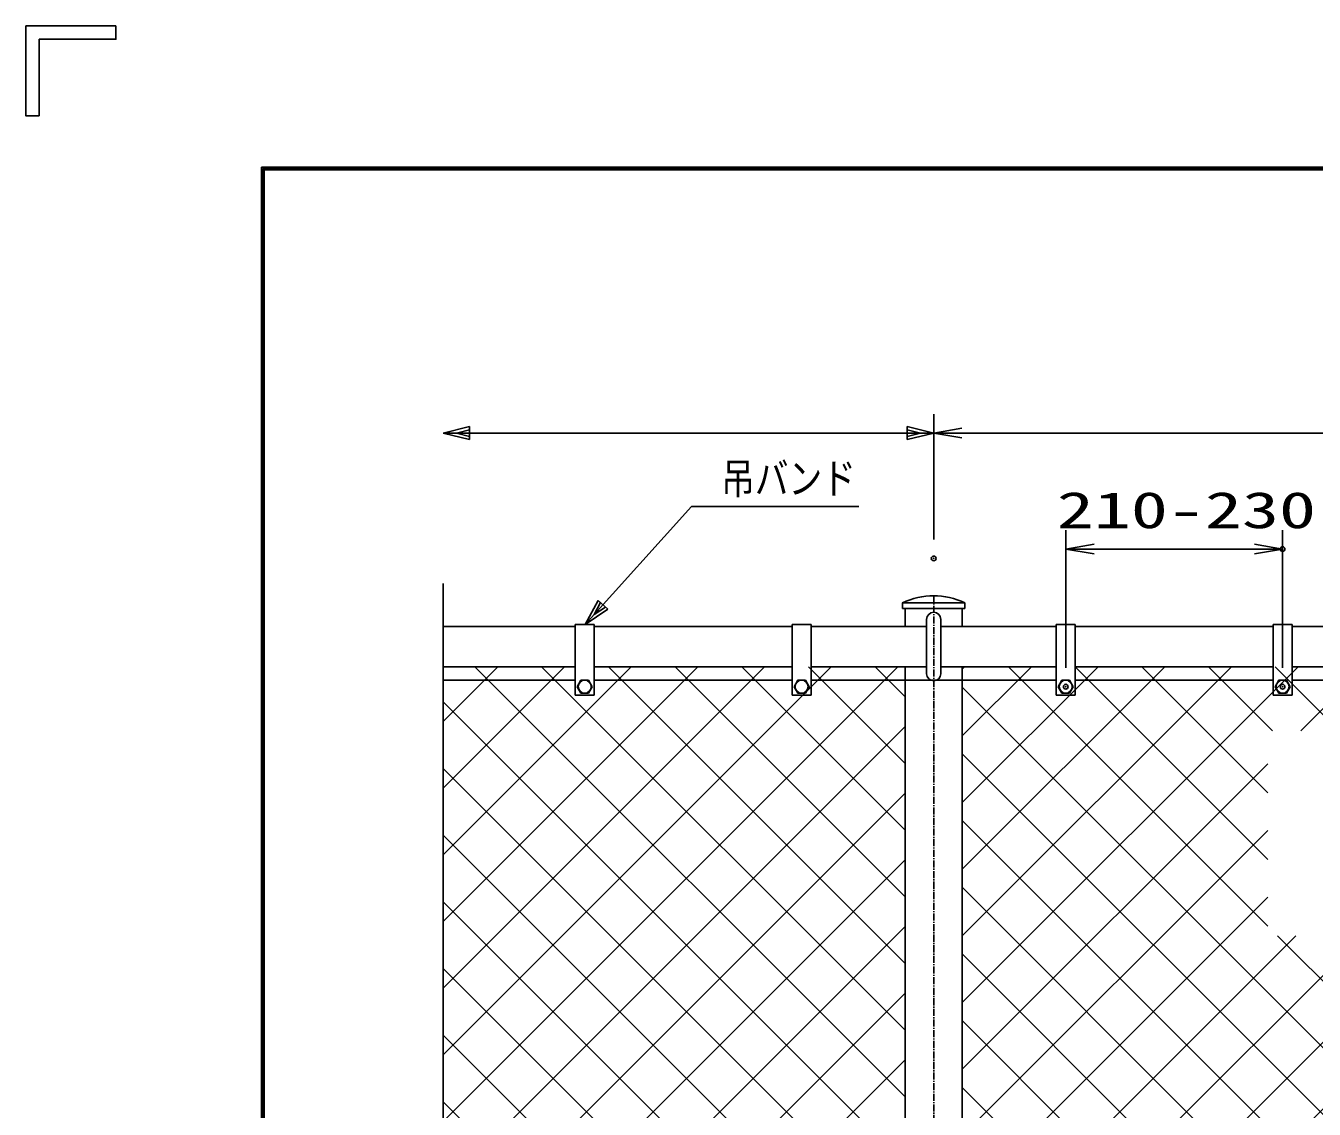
# Model space of a CAD drawing. Units: millimetres, scale not verified. Extents: x -2950 to 2950, y -2100 to 2100.
# Drawn here: x -2950 to -1584, y 951 to 2100 of the extents above; entities that cross this region are included whole.
import ezdxf
from ezdxf.enums import TextEntityAlignment as Align

# ---------------------------------------------------------------- set-up
doc = ezdxf.new("R2010")
doc.units = ezdxf.units.MM
doc.header["$LTSCALE"] = 10
doc.header["$PDMODE"] = 32
doc.header["$PDSIZE"] = 5
doc.linetypes.add('USER1', pattern=[1.125, 0.75, -0.125, 0.125, -0.125])
for name, color, linetype, lineweight in [('0-1_1', 7, 'Continuous', 25), ('0-2_0', 7, 'Continuous', 25), ('0-3_2', 7, 'Continuous', 25), ('0-4_EXTCNT-L', 2, 'Continuous', 25), ('0-6_WAKU', 7, 'Continuous', 25)]:
    doc.layers.add(name, color=color, linetype=linetype, lineweight=lineweight)
doc.layers.add('0-5_DEFPOINTS', color=7, linetype='Continuous')
doc.styles.add('ＭＳ ゴシック', font='')
doc.styles.get('ＭＳ ゴシック').set_extended_font_data('MS Gothic')

# ---------------------------------------------------------------- blocks, each defined once
blk = doc.blocks.new('DARROWS')
at = {"layer": '0-2_0', "color": 2}
blk.add_line((0, 0), (-9.991, 0), dxfattribs=at)
blk.add_lwpolyline([(-10, -1.667), (0, 0), (-10, 1.667)], dxfattribs=at)
blk = doc.blocks.new('X98')
at = {"layer": '0-2_0', "color": 4}
for p, q in [((8734.6, 29240.7), (13556.2, 34062.3)), ((8734.6, 29947.8), (12849.1, 34062.3)), ((8734.6, 30654.9), (12142, 34062.3)), ((8734.6, 31362), (11434.9, 34062.3)), ((8734.6, 32069.2), (10727.8, 34062.3)), ((8734.6, 32776.3), (10020.6, 34062.3)), ((8734.6, 33483.4), (9313.5, 34062.3)), ((13631.6, 29501.9), (9071.2, 34062.3)), ((13631.6, 30209), (9778.3, 34062.3)), ((13631.6, 30916.1), (10485.4, 34062.3)), ((13631.6, 31623.2), (11192.6, 34062.3)), ((13631.6, 32330.3), (11899.7, 34062.3)), ((13631.6, 33037.4), (12606.8, 34062.3)), ((13631.6, 33744.5), (13313.9, 34062.3)), ((13631.6, 28794.8), (8734.6, 33691.8)), ((8734.6, 28533.6), (13631.6, 33430.6)), ((13631.6, 28087.7), (8734.6, 32984.7)), ((8734.6, 27826.5), (13631.6, 32723.5)), ((13631.6, 27380.6), (8734.6, 32277.6)), ((8734.6, 27119.4), (13631.6, 32016.4)), ((13631.6, 26673.5), (8734.6, 31570.5)), ((8734.6, 26412.3), (13631.6, 31309.3)), ((13631.6, 25966.3), (8734.6, 30863.3)), ((8734.6, 25705.2), (13631.6, 30602.2)), ((13631.6, 25259.2), (8734.6, 30156.2)), ((8734.6, 24998.1), (13631.6, 29895.1)), ((13631.6, 24552.1), (8734.6, 29449.1)), ((8734.6, 24291), (13631.6, 29188)), ((13631.6, 23845), (8734.6, 28742)), ((8734.6, 23583.9), (13631.6, 28480.9)), ((13631.6, 23137.9), (8734.6, 28034.9)), ((8990.1, 23132.3), (13631.6, 27773.8)), ((12930.2, 23132.3), (8734.6, 27327.8)), ((9697.3, 23132.3), (13631.6, 27066.7)), ((12223.1, 23132.3), (8734.6, 26620.7)), ((10404.4, 23132.3), (13631.6, 26359.6)), ((11516, 23132.3), (8734.6, 25913.6)), ((11111.5, 23132.3), (13631.6, 25652.4)), ((10808.8, 23132.3), (8734.6, 25206.5)), ((11818.6, 23132.3), (13631.6, 24945.3)), ((10101.7, 23132.3), (8734.6, 24499.4)), ((12525.7, 23132.3), (13631.6, 24238.2)), ((9394.6, 23132.3), (8734.6, 23792.3)), ((13232.8, 23132.3), (13631.6, 23531.1))]:
    blk.add_line(p, q, dxfattribs=at)
blk = doc.blocks.new('X99')
at = {"layer": '0-2_0', "color": 4}
for p, q in [((14237.6, 23430), (24869.9, 34062.3)), ((14237.6, 30501.1), (17798.8, 34062.3)), ((14237.6, 31208.2), (17091.7, 34062.3)), ((14237.6, 31915.3), (16384.6, 34062.3)), ((14237.6, 32622.4), (15677.5, 34062.3)), ((14237.6, 33329.5), (14970.4, 34062.3)), ((14237.6, 34036.6), (14263.3, 34062.3)), ((14647, 23132.3), (25577, 34062.3)), ((17477.4, 31313), (14728.1, 34062.3)), ((17477.4, 32020.1), (15435.2, 34062.3)), ((17477.4, 32727.2), (16142.3, 34062.3)), ((17527.3, 33384.4), (16849.4, 34062.3)), ((18234.4, 33384.4), (17556.5, 34062.3)), ((17828, 33384.4), (18505.9, 34062.3)), ((18941.5, 33384.4), (18263.6, 34062.3)), ((18379.4, 28278.9), (24162.8, 34062.3)), ((18535.1, 33384.4), (19213, 34062.3)), ((19648.6, 33384.4), (18970.7, 34062.3)), ((19242.3, 33384.4), (19920.1, 34062.3)), ((20355.7, 33384.4), (19677.8, 34062.3)), ((19949.4, 33384.4), (20627.2, 34062.3)), ((21062.8, 33384.4), (20384.9, 34062.3)), ((20656.5, 33384.4), (21334.4, 34062.3)), ((25631.6, 29522.7), (21092.1, 34062.3)), ((21154.9, 31761.5), (23455.7, 34062.3)), ((21154.9, 32468.6), (22748.6, 34062.3)), ((21154.9, 33175.7), (22041.5, 34062.3)), ((25631.6, 30229.8), (21799.2, 34062.3)), ((25631.6, 30936.9), (22506.3, 34062.3)), ((25631.6, 31644), (23213.4, 34062.3)), ((25631.6, 32351.1), (23920.5, 34062.3)), ((25631.6, 33058.2), (24627.6, 34062.3)), ((25631.6, 33765.3), (25334.7, 34062.3)), ((22837.6, 25245.6), (14237.6, 33845.6)), ((15354.1, 23132.3), (25631.6, 33409.8)), ((25631.6, 28815.6), (21154.9, 33292.3)), ((22130.5, 25245.6), (14237.6, 33138.5)), ((14237.6, 29794), (17477.4, 33033.7)), ((16061.2, 23132.3), (25631.6, 32702.7)), ((25631.6, 28108.5), (21154.9, 32585.2)), ((18232.7, 28436.4), (14237.6, 32431.4)), ((14237.6, 29086.9), (17477.4, 32326.6)), ((16768.3, 23132.3), (25631.6, 31995.6)), ((25631.6, 27401.4), (21154.9, 31878.1)), ((17525.6, 28436.4), (14237.6, 31724.3)), ((14237.6, 28379.8), (17477.4, 31619.5)), ((17475.4, 23132.3), (25631.6, 31288.5)), ((14237.6, 26965.6), (18483, 31211)), ((14237.6, 27672.7), (17775.9, 31211)), ((16415.6, 28436.4), (19190.2, 31211)), ((17122.7, 28436.4), (19897.3, 31211)), ((23544.8, 25245.6), (17579.4, 31211)), ((17829.8, 28436.4), (20604.4, 31211)), ((24251.9, 25245.6), (18286.5, 31211)), ((24959, 25245.6), (18993.6, 31211)), ((25631.6, 25280.1), (19700.7, 31211)), ((25631.6, 25987.2), (20407.8, 31211)), ((25631.6, 26694.3), (21114.9, 31211)), ((16818.4, 28436.4), (14237.6, 31017.2)), ((18182.5, 23132.3), (25631.6, 30581.4)), ((16390.3, 28157.4), (14237.6, 30310.1)), ((21003, 25245.6), (25631.6, 29874.3)), ((20708.3, 23132.3), (14237.6, 29603)), ((21710.1, 25245.6), (25631.6, 29167.2)), ((20001.2, 23132.3), (14237.6, 28895.9)), ((22417.2, 25245.6), (25631.6, 28460.1)), ((14237.6, 26258.4), (16390.3, 28411.1)), ((21423.4, 25245.6), (18379.4, 28289.6)), ((19294.1, 23132.3), (14237.6, 28188.8)), ((23124.3, 25245.6), (25631.6, 27753)), ((14237.6, 24137.1), (17820.1, 27719.6)), ((14237.6, 24844.2), (17113, 27719.6)), ((14237.6, 25551.3), (16405.9, 27719.6)), ((21415.4, 23132.3), (16828.1, 27719.6)), ((20669.2, 24585.6), (17535.2, 27719.6)), ((20716.3, 25245.6), (18242.3, 27719.6)), ((18587, 23132.3), (14237.6, 27481.7)), ((23831.4, 25245.6), (25631.6, 27045.8)), ((17879.9, 23132.3), (14237.6, 26774.6)), ((24538.5, 25245.6), (25631.6, 26338.7)), ((17172.8, 23132.3), (14237.6, 26067.5)), ((25079.6, 25079.6), (25631.6, 25631.6)), ((16465.7, 23132.3), (14237.6, 25360.3)), ((25631.6, 24572.9), (25079.6, 25125)), ((18889.6, 23132.3), (20669.2, 24911.8)), ((23839.4, 23132.3), (25631.6, 24924.5)), ((15758.6, 23132.3), (14237.6, 24653.2)), ((19596.7, 23132.3), (21006.7, 24542.3)), ((20303.9, 23132.3), (21713.9, 24542.3)), ((22122.6, 23132.3), (20712.6, 24542.3)), ((21011, 23132.3), (22421, 24542.3)), ((22829.7, 23132.3), (21419.7, 24542.3)), ((21718.1, 23132.3), (23128.1, 24542.3)), ((23536.8, 23132.3), (22126.8, 24542.3)), ((22425.2, 23132.3), (23835.2, 24542.3)), ((24243.9, 23132.3), (22833.9, 24542.3)), ((23132.3, 23132.3), (24542.3, 24542.3)), ((24951, 23132.3), (23541, 24542.3)), ((25631.6, 23158.7), (24248.1, 24542.3)), ((25631.6, 23865.8), (24955.2, 24542.3)), ((24546.5, 23132.3), (25631.6, 24217.4)), ((15051.5, 23132.3), (14237.6, 23946.1)), ((25253.6, 23132.3), (25631.6, 23510.3)), ((14344.4, 23132.3), (14237.6, 23239))]:
    blk.add_line(p, q, dxfattribs=at)

msp = doc.modelspace()

# ---------------------------------------------------------------- linework, layer by layer
at = {"layer": '0-1_1', "color": 4}
for p, q in [((-2507.42, 1668.08), (-2479.42, 1675.08)), ((-2507.42, 1668.08), (-1987.42, 1668.08)), ((-2479.42, 1661.08), (-2507.42, 1668.08)), ((-2493.42, 1668.08), (-2479.42, 1671.58)), ((-2479.42, 1664.58), (-2493.42, 1668.08)), ((-2479.42, 1675.08), (-2479.42, 1661.08)), ((-2015.42, 1675.08), (-1987.42, 1668.08)), ((-2015.42, 1661.08), (-2015.42, 1675.08)), ((-2015.42, 1671.58), (-2001.42, 1668.08)), ((-2001.42, 1668.08), (-2015.42, 1664.58)), ((-1987.42, 1668.08), (-2015.42, 1661.08)), ((-2356.85, 1465.08), (-2244.21, 1590.08)), ((-2244.21, 1590.08), (-2066.77, 1590.08)), ((-2507.42, 1508.63), (-2507.42, 554.94)), ((-2356.85, 1465.08), (-2343.31, 1490.57)), ((-2343.31, 1490.57), (-2332.91, 1481.2)), ((-2332.91, 1481.2), (-2356.85, 1465.08)), ((-2347.48, 1475.48), (-2340.71, 1488.23)), ((-2335.51, 1483.54), (-2347.48, 1475.48))]:
    msp.add_line(p, q, dxfattribs=at)
at = {"layer": '0-1_1', "color": 4, "linetype": 'USER1'}
msp.add_line((-1987.42, 1496.08), (-1987.42, 18.08), dxfattribs=at)
at = {"layer": '0-1_1'}
for p, q in [((-1954.42, 1482.08), (-2020.42, 1482.08)), ((-2017.72, 1482.08), (-2017.72, 1463.08)), ((-1957.12, 1482.08), (-1957.12, 1463.08)), ((-1954.42, 1488.08), (-1954.42, 1482.08)), ((-2367.42, 1463.08), (-2507.42, 1463.08)), ((-2367.42, 1465.08), (-2367.42, 1390.08)), ((-2367.42, 1465.08), (-2347.42, 1465.08)), ((-2347.42, 1465.08), (-2347.42, 1390.08)), ((-2137.42, 1463.08), (-2347.42, 1463.08)), ((-2137.42, 1465.08), (-2137.42, 1390.08)), ((-2137.42, 1465.08), (-2117.42, 1465.08)), ((-2117.42, 1465.08), (-2117.42, 1390.08)), ((-2017.72, 1463.08), (-2117.42, 1463.08)), ((-1994.92, 1463.08), (-2017.72, 1463.08)), ((-1994.92, 1470.47), (-1994.92, 1412.8)), ((-1979.92, 1470.47), (-1979.92, 1412.8)), ((-1857.42, 1463.08), (-1979.92, 1463.08)), ((-1857.42, 1465.08), (-1857.42, 1390.08)), ((-1837.42, 1465.08), (-1857.42, 1465.08)), ((-1837.42, 1465.08), (-1837.42, 1390.08)), ((-1627.42, 1463.08), (-1837.42, 1463.08)), ((-1627.42, 1465.08), (-1627.42, 1390.08)), ((-1607.42, 1465.08), (-1627.42, 1465.08)), ((-1607.42, 1465.08), (-1607.42, 1390.08)), ((-1397.42, 1463.08), (-1607.42, 1463.08)), ((-2367.42, 1420.08), (-2507.42, 1420.08)), ((-2137.42, 1420.08), (-2347.42, 1420.08)), ((-2017.72, 1420.08), (-2117.42, 1420.08)), ((-1994.92, 1420.08), (-2017.72, 1420.08)), ((-2017.72, 1420.08), (-2017.72, 327.08)), ((-1857.42, 1420.08), (-1979.92, 1420.08)), ((-1957.12, 1420.08), (-1957.12, 327.08)), ((-1627.42, 1420.08), (-1837.42, 1420.08)), ((-1397.42, 1420.08), (-1607.42, 1420.08)), ((-2367.42, 1406.08), (-2507.42, 1406.08)), ((-2137.42, 1406.08), (-2347.42, 1406.08)), ((-2017.72, 1406.08), (-2117.42, 1406.08)), ((-1857.42, 1406.08), (-2017.72, 1406.08)), ((-1627.42, 1406.08), (-1837.42, 1406.08)), ((-1397.42, 1406.08), (-1607.42, 1406.08)), ((-2367.42, 1390.08), (-2347.42, 1390.08)), ((-2137.42, 1390.08), (-2117.42, 1390.08)), ((-1837.42, 1390.08), (-1857.42, 1390.08)), ((-1607.42, 1390.08), (-1627.42, 1390.08))]:
    msp.add_line(p, q, dxfattribs=at)
msp.add_lwpolyline([(-1954.42, 1488.08), (-2020.42, 1488.08), (-2020.42, 1482.08)], dxfattribs=at)
for centre, start, end in [((-1987.42, 1470.47), 0, 180), ((-1987.42, 1412.8), 180, 0)]:
    msp.add_arc(centre, 7.5, start, end, dxfattribs=at)
at = {"layer": '0-3_2'}
for p, q in [((-2365.42, 1399.08), (-2361.42, 1406.01)), ((-2361.42, 1392.15), (-2365.42, 1399.08)), ((-2361.42, 1406.01), (-2353.42, 1406.01)), ((-2353.42, 1406.01), (-2349.43, 1399.08)), ((-2349.43, 1399.08), (-2353.42, 1392.15)), ((-1851.42, 1406.01), (-1855.42, 1399.08)), ((-1855.42, 1399.08), (-1851.42, 1392.15)), ((-1843.42, 1406.01), (-1851.42, 1406.01)), ((-1839.42, 1399.08), (-1843.42, 1406.01)), ((-1843.42, 1392.15), (-1839.42, 1399.08)), ((-2353.42, 1392.15), (-2361.42, 1392.15)), ((-1851.42, 1392.15), (-1843.42, 1392.15))]:
    msp.add_line(p, q, dxfattribs=at)
for points in [[(-2135.42, 1399.08), (-2131.42, 1406.01), (-2123.42, 1406.01), (-2119.43, 1399.08), (-2123.42, 1392.15), (-2131.42, 1392.15)], [(-1609.42, 1399.08), (-1613.42, 1406.01), (-1621.42, 1406.01), (-1625.42, 1399.08), (-1621.42, 1392.15), (-1613.42, 1392.15)]]:
    msp.add_lwpolyline(points, close=True, dxfattribs=at)
for centre in [(-2357.42, 1399.08), (-2127.42, 1399.08), (-1847.42, 1399.08), (-1617.42, 1399.08)]:
    msp.add_circle(centre, 6.93, dxfattribs=at)
at = {"layer": '0-4_EXTCNT-L', "color": 1}
for p, q in [((-1987.42, 1555.08), (-1987.42, 1688.08)), ((-1847.42, 1419.08), (-1847.42, 1565.09)), ((-1617.42, 1419.08), (-1617.42, 1565.09))]:
    msp.add_line(p, q, dxfattribs=at)
at = {"layer": '0-4_EXTCNT-L'}
for p, q in [((-1957.42, 1668.08), (-817.42, 1668.08)), ((-1817.42, 1545.09), (-1647.42, 1545.09))]:
    msp.add_line(p, q, dxfattribs=at)
at = {"layer": '0-4_EXTCNT-L', "color": 7}
msp.add_arc((-1987.42, 1417.82), 77.62, 64.84082, 115.15918, dxfattribs=at)
at = {"layer": '0-5_DEFPOINTS'}
for p in [(-1617.42, 1545.09), (-1987.42, 1535.08), (-1847.42, 1399.08), (-1617.42, 1399.08)]:
    msp.add_point(p, dxfattribs=at)
at = {"layer": '0-6_WAKU'}
for p, q in [((-2854.56, 2100.03), (-2950.06, 2100.03)), ((-2935.73, 2004.53), (-2935.73, 2085.7)), ((-2698.72, 1948.7), (2798.61, 1948.7)), ((-2698.72, -1948.64), (-2698.72, 1948.7))]:
    msp.add_line(p, q, dxfattribs=at)
for points in [[(-2950.06, 2100.03), (-2950.06, 2004.53), (-2935.73, 2004.53)], [(-2935.73, 2085.7), (-2854.56, 2085.7), (-2854.56, 2100.03)], [(-2697.39, -1947.3), (-2697.39, 1947.36), (2797.28, 1947.36)]]:
    msp.add_lwpolyline(points, dxfattribs=at)
msp.add_lwpolyline([(-2700.06, 1950.03), (2799.94, 1950.03), (2799.94, -1949.97), (-2700.06, -1949.97)], close=True, dxfattribs=at)

# ---------------------------------------------------------------- block references
at = {"layer": '0-4_EXTCNT-L', "xscale": 3, "yscale": 3, "rotation": 180}
for p in [(-1987.42, 1668.08), (-1847.42, 1545.09)]:
    msp.add_blockref('DARROWS', p, dxfattribs=at)
at = {"layer": '0-4_EXTCNT-L'}
for name, p, xscale, yscale in [('DARROWS', (-1617.42, 1545.09), 3, 3), ('X98', (-3380.89, -1986.14), 0.1, 0.1), ('X99', (-3380.89, -1986.14), 0.1, 0.1)]:
    msp.add_blockref(name, p, dxfattribs=dict(at, xscale=xscale, yscale=yscale))

# ---------------------------------------------------------------- texts
at = {"layer": '0-1_1', "color": 4, "style": 'ＭＳ ゴシック', "width": 0.8}
msp.add_text('吊バンド', height=32.72, dxfattribs=at).set_placement((-2212.71, 1593.79), align=Align.BOTTOM_LEFT)
at = {"layer": '0-4_EXTCNT-L', "color": 3, "style": 'ＭＳ ゴシック', "width": 1.5}
msp.add_text('210-230', height=38.48, dxfattribs=at).set_placement((-1856.87, 1555.65), align=Align.BOTTOM_LEFT)

doc.saveas('drawing.dxf')
